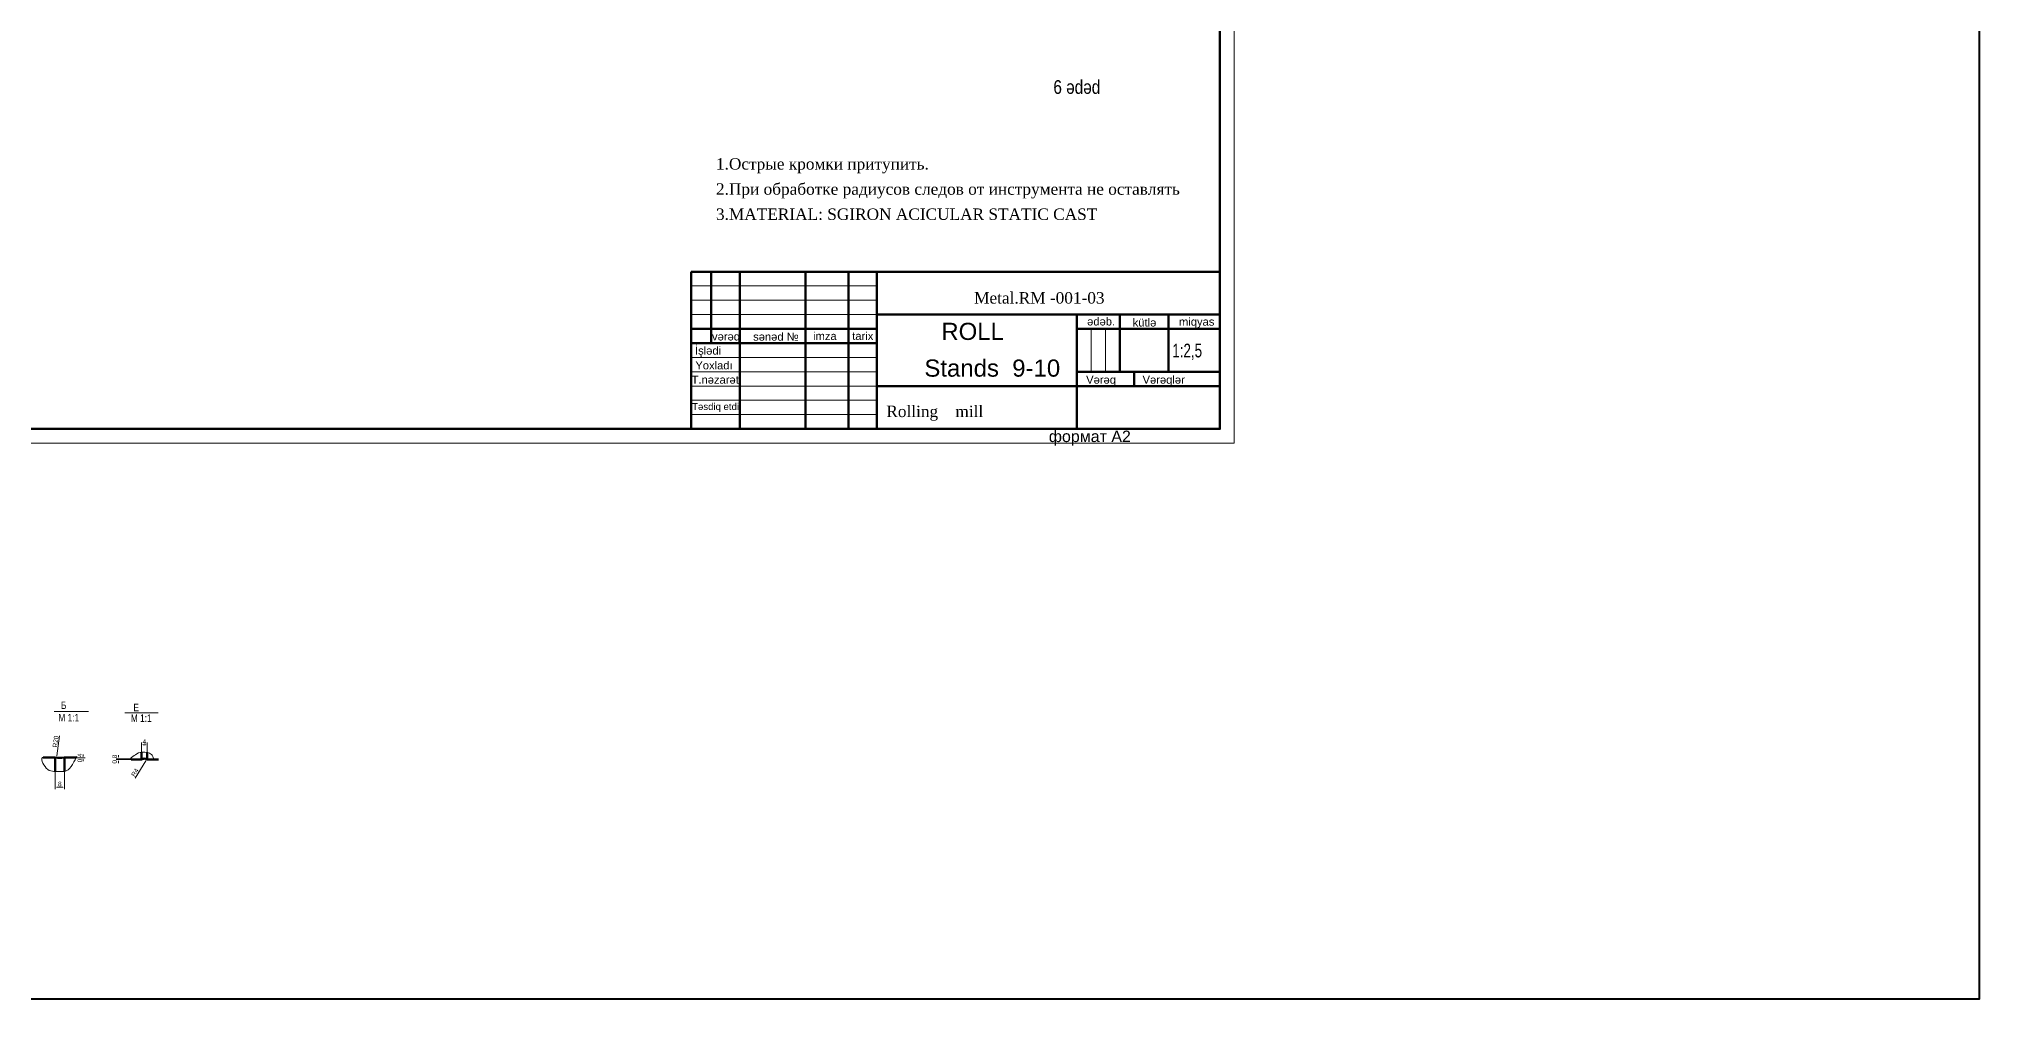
# Model space of a CAD drawing. Header units: millimetres. Extents: x -954 to 34898, y -2134 to 12006.
# Drawn here: x 11930 to 13627, y 2658 to 3498 of the extents above; entities that cross this region are included whole.
import ezdxf

# ---------------------------------------------------------------- set-up
doc = ezdxf.new("R2010")
doc.units = ezdxf.units.MM
doc.header["$LTSCALE"] = 3
for name, color, linetype, lineweight in [('Quota', 3, 'Continuous', 40), ('контурная', 7, 'Continuous', 50), ('тонкая', 7, 'Continuous', 20), ('тонкий', 7, 'Continuous', 20)]:
    doc.layers.add(name, color=color, linetype=linetype, lineweight=lineweight)
doc.styles.add('s1v2.5', font='arial.ttf', dxfattribs={"width": 0.7, "height": 2.5})
doc.styles.add('s2.5v4', font='times.ttf', dxfattribs={"height": 10})
doc.styles.add('s3v2.5', font='arial.ttf', dxfattribs={"width": 0.8, "height": 7.5})
doc.styles.add('s3v4', font='arial.ttf', dxfattribs={"width": 0.8, "height": 12})
doc.styles.add('s4v4', font='arial.ttf', dxfattribs={"height": 16})
doc.styles.get("Standard").update_dxf_attribs({"font": 'arial.ttf'})
doc.dimstyles.new('s1v4', dxfattribs={"dimtxt": 4, "dimasz": 1.5, "dimexe": 2, "dimexo": 0, "dimgap": 0.7, "dimtad": 1, "dimtxsty": 'Standard', "dimcen": 2.5, "dimadec": 0, "dimazin": 0, "dimtfac": 1, "dimtix": 1, "dimtmove": 0, "dimatfit": 3, "dimfxl": 1, "dimlwd": -1, "dimlwe": 20, "dimarcsym": 0})

# ---------------------------------------------------------------- blocks, each defined once
blk = doc.blocks.new('*D733')
at = {"layer": 'Defpoints', "color": 0, "transparency": 16777216}
for p in [(12022.2, 2864.3), (12024.3, 2867.7)]:
    blk.add_point(p, dxfattribs=at)
at = {"layer": 'тонкая', "color": 0, "transparency": 16777216}
blk.add_line((12014.2, 2851.4), (12023.5, 2866.4), dxfattribs=at)
blk.add_solid([(12023.3, 2866.6), (12023.7, 2866.3), (12024.3, 2867.7)], dxfattribs=at)
at = {"layer": 'тонкая', "color": 0, "transparency": 16777216, "insert": (12014, 2856.2), "char_height": 4, "attachment_point": 5, "rotation": 58.059}
blk.add_mtext('R4', dxfattribs=at)
blk = doc.blocks.new('*D734')
at = {"layer": 'Defpoints', "color": 0, "transparency": 16777216}
for p in [(12019.8, 2872.2), (12024.6, 2880.5), (12024.6, 2872.2)]:
    blk.add_point(p, dxfattribs=at)
at = {"layer": 'тонкая', "color": 0, "lineweight": 20, "transparency": 16777216}
for p, q in [((12019.8, 2872.2), (12019.8, 2882.5)), ((12024.6, 2872.2), (12024.6, 2882.5))]:
    blk.add_line(p, q, dxfattribs=at)
at = {"layer": 'тонкая', "color": 0, "transparency": 16777216}
blk.add_line((12021.3, 2880.5), (12023.1, 2880.5), dxfattribs=at)
for points in [[(12021.3, 2880.8), (12021.3, 2880.3), (12019.8, 2880.5)], [(12023.1, 2880.8), (12023.1, 2880.3), (12024.6, 2880.5)]]:
    blk.add_solid(points, dxfattribs=at)
at = {"layer": 'тонкая', "color": 0, "transparency": 16777216, "insert": (12022.2, 2883.2), "char_height": 4, "attachment_point": 5}
blk.add_mtext('4', dxfattribs=at)
blk = doc.blocks.new('*D735')
at = {"layer": 'Defpoints', "color": 0, "transparency": 16777216}
for p in [(11999.7, 2868.3), (12022.2, 2868.3), (12022.2, 2867.5)]:
    blk.add_point(p, dxfattribs=at)
at = {"layer": 'тонкая', "color": 0, "transparency": 16777216}
for p, q in [((11999.7, 2869.8), (11999.7, 2871.3)), ((11999.7, 2867.5), (11999.7, 2868.3)), ((11999.7, 2866), (11999.7, 2864.5))]:
    blk.add_line(p, q, dxfattribs=at)
at = {"layer": 'тонкая', "color": 0, "lineweight": 20, "transparency": 16777216}
for p, q in [((12022.2, 2868.3), (11997.7, 2868.3)), ((12022.2, 2867.5), (11997.7, 2867.5))]:
    blk.add_line(p, q, dxfattribs=at)
at = {"layer": 'тонкая', "color": 0, "transparency": 16777216}
for points in [[(11999.5, 2869.8), (12000, 2869.8), (11999.7, 2868.3)], [(11999.5, 2866), (12000, 2866), (11999.7, 2867.5)]]:
    blk.add_solid(points, dxfattribs=at)
at = {"layer": 'тонкая', "color": 0, "transparency": 16777216, "insert": (11996.6, 2867.9), "char_height": 4, "attachment_point": 5, "rotation": 90}
blk.add_mtext('0,8', dxfattribs=at)
blk = doc.blocks.new('*D736')
at = {"layer": 'Defpoints', "color": 0, "transparency": 16777216}
for p in [(11948.2, 2869), (11948.2, 2869), (11968.6, 2869)]:
    blk.add_point(p, dxfattribs=at)
at = {"layer": 'тонкая', "color": 0, "lineweight": 20, "transparency": 16777216}
blk.add_line((11948.2, 2869), (11970.6, 2869), dxfattribs=at)
blk.add_line((11948.2, 2869), (11970.6, 2869), dxfattribs=at)
at = {"layer": 'тонкая', "color": 0, "transparency": 16777216}
for p, q in [((11968.6, 2870.5), (11968.6, 2872)), ((11968.6, 2867.5), (11968.6, 2866))]:
    blk.add_line(p, q, dxfattribs=at)
for points in [[(11968.3, 2870.5), (11968.8, 2870.5), (11968.6, 2869)], [(11968.3, 2867.5), (11968.8, 2867.5), (11968.6, 2869)]]:
    blk.add_solid(points, dxfattribs=at)
at = {"layer": 'тонкая', "color": 0, "transparency": 16777216, "insert": (11965.8, 2869), "char_height": 4, "attachment_point": 5, "rotation": 90}
blk.add_mtext('0.4', dxfattribs=at)
blk = doc.blocks.new('*D737')
at = {"layer": 'Defpoints', "color": 0, "transparency": 16777216}
for p in [(11948.2, 2889), (11945.4, 2869.2)]:
    blk.add_point(p, dxfattribs=at)
at = {"layer": 'тонкая', "color": 0, "transparency": 16777216}
blk.add_line((11948.1, 2888.3), (11945.7, 2870.7), dxfattribs=at)
blk.add_solid([(11945.4, 2870.7), (11945.9, 2870.7), (11945.4, 2869.2)], dxfattribs=at)
at = {"layer": 'тонкая', "color": 0, "transparency": 16777216, "insert": (11944.6, 2883.3), "char_height": 4, "attachment_point": 5, "rotation": 82.1071}
blk.add_mtext('R20', dxfattribs=at)
blk = doc.blocks.new('*D738')
at = {"layer": 'Defpoints', "color": 0, "transparency": 16777216}
for p in [(11944.3, 2857.2), (11952.3, 2857.2), (11944.3, 2843.5)]:
    blk.add_point(p, dxfattribs=at)
at = {"layer": 'тонкая', "color": 0, "lineweight": 20, "transparency": 16777216}
for p, q in [((11944.3, 2857.2), (11944.3, 2841.5)), ((11952.3, 2857.2), (11952.3, 2841.5))]:
    blk.add_line(p, q, dxfattribs=at)
at = {"layer": 'тонкая', "color": 0, "transparency": 16777216}
blk.add_line((11950.8, 2843.5), (11945.8, 2843.5), dxfattribs=at)
for points in [[(11945.8, 2843.7), (11945.8, 2843.2), (11944.3, 2843.5)], [(11950.8, 2843.7), (11950.8, 2843.2), (11952.3, 2843.5)]]:
    blk.add_solid(points, dxfattribs=at)
at = {"layer": 'тонкая', "color": 0, "transparency": 16777216, "insert": (11948.3, 2846.2), "char_height": 4, "attachment_point": 5}
blk.add_mtext('8', dxfattribs=at)

msp = doc.modelspace()

# ---------------------------------------------------------------- linework, layer by layer
at = {"layer": 'Quota'}
msp.add_lwpolyline([(8803.18, 4630.376), (13627.232, 4630.376), (13627.232, 2657.952), (8803.18, 2657.952)], close=True, dxfattribs=at)
at = {"layer": 'контурная'}
for p, q in [((12500.553, 3294.223), (12500.553, 3156.723)), ((12500.553, 3294.223), (12963.053, 3294.223)), ((12500.553, 3294.223), (12663.053, 3294.223)), ((12963.053, 3294.223), (12500.553, 3294.223)), ((12500.553, 3294.223), (12663.053, 3294.223)), ((12963.053, 3294.223), (12500.553, 3294.223)), ((12518.053, 3294.223), (12518.053, 3231.723)), ((12543.053, 3294.223), (12543.053, 3156.723)), ((12600.553, 3294.223), (12543.053, 3294.223)), ((12600.553, 3294.223), (12543.053, 3294.223)), ((12600.553, 3294.223), (12600.553, 3156.723)), ((12963.053, 3294.223), (12963.053, 3156.723)), ((12500.553, 3244.223), (12663.053, 3244.223)), ((12663.053, 3256.723), (12963.053, 3256.723)), ((12663.053, 3244.223), (12663.053, 3231.723)), ((12663.053, 3231.723), (12500.553, 3231.723)), ((12888.053, 3206.723), (12888.053, 3200.473)), ((12888.053, 3200.473), (12888.053, 3194.223)), ((11944.3, 2857.099), (11944.3, 2869.408)), ((11952.109, 2869.408), (11962.588, 2869.408)), ((11952.3, 2869.408), (11952.3, 2857.164)), ((12019.805, 2867.517), (12019.805, 2873.714)), ((12024.605, 2867.517), (12024.605, 2873.631)), ((12010.595, 2867.517), (12019.805, 2867.517)), ((12019.805, 2867.517), (12010.595, 2867.517)), ((12022.205, 2868.317), (12022.205, 2867.517)), ((12024.605, 2867.517), (12034.743, 2867.517))]:
    msp.add_line(p, q, dxfattribs=at)
msp.add_lwpolyline([(11540.553, 4181.723), (12963.053, 4181.723), (12963.053, 3156.723), (11540.553, 3156.723), (11540.553, 4181.723)], close=True, dxfattribs=at)
for points in [[(12638.053, 3294.223), (12638.053, 3156.723)], [(12663.053, 3294.223), (12663.053, 3156.723)], [(12838.053, 3156.723), (12838.053, 3256.723)], [(12963.053, 3244.223), (12838.053, 3244.223)], [(12875.553, 3256.723), (12875.553, 3206.723)], [(12918.053, 3256.723), (12918.053, 3206.723)], [(12663.053, 3194.223), (12963.053, 3194.223)], [(12963.053, 3206.723), (12838.053, 3206.723)], [(12500.553, 3156.723), (12963.053, 3156.723)], [(11933.662, 2869.408), (11944.3, 2869.408)]]:
    msp.add_lwpolyline(points, dxfattribs=at)
for centre, radius, start, end in [((11948.196, 2889.021), 20, 258.719557, 281.280443), ((12022.205, 2864.317), 4, 53.130102, 126.869898)]:
    msp.add_arc(centre, radius, start, end, dxfattribs=at)
at = {"layer": 'тонкая'}
for p, q in [((12500.553, 3294.223), (12963.053, 3294.223)), ((12500.553, 3281.723), (12663.053, 3281.723)), ((12500.553, 3269.223), (12663.053, 3269.223)), ((12500.553, 3269.223), (12663.053, 3269.223)), ((12500.553, 3256.723), (12663.053, 3256.723)), ((12850.553, 3206.723), (12850.553, 3244.223)), ((12863.053, 3206.723), (12863.053, 3244.223)), ((12663.053, 3219.223), (12500.553, 3219.223)), ((12663.053, 3206.723), (12500.553, 3206.723)), ((12663.053, 3206.723), (12500.553, 3206.723)), ((12663.053, 3206.723), (12500.553, 3206.723)), ((12663.053, 3194.223), (12500.553, 3194.223)), ((12663.053, 3194.223), (12500.553, 3194.223)), ((12663.053, 3181.723), (12500.553, 3181.723)), ((12663.053, 3169.223), (12500.553, 3169.223)), ((11943.331, 2909.569), (11973.249, 2909.569)), ((12005.179, 2908.341), (12034.349, 2908.341))]:
    msp.add_line(p, q, dxfattribs=at)
msp.add_lwpolyline([(11490.553, 4194.223), (12975.553, 4194.223), (12975.553, 3144.223), (11490.553, 3144.223), (11490.553, 4194.223)], dxfattribs=at)
for points, start_tangent, end_tangent in [([(11933.953, 2869.408), (11936.462, 2860.045), (11947.349, 2857.128), (11956.738, 2859.644), (11962.937, 2869.408)], (-0.99789944, 0.06478195), (-0.25881905, -0.96592583)), ([(12010.595, 2867.517), (12015.555, 2872.477), (12021.171, 2873.982), (12026.724, 2873.136), (12029.534, 2870.326), (12031.19, 2867.517)], (-1, 0), (1, 0))]:
    msp.add_spline(points, degree=3, dxfattribs=dict(at, start_tangent=start_tangent, end_tangent=end_tangent))
at = {"layer": 'тонкий'}
for p, q in [((11944.3, 2869.408), (11944.3, 2857.099)), ((11952.109, 2869.408), (11952.3, 2869.408))]:
    msp.add_line(p, q, dxfattribs=at)
msp.add_lwpolyline([(11952.109, 2869.408), (11962.937, 2869.408)], dxfattribs=at)

# ---------------------------------------------------------------- texts
at = {"layer": 'контурная', "style": 's3v2.5', "width": 0.8}
for s, p in [('М 1:1', (11947.071, 2900.982)), ('Б', (11949.315, 2911.809)), ('M 1:1', (12010.415, 2900.5)), ('E', (12012.658, 2909.834))]:
    msp.add_text(s, height=6.5, dxfattribs=at).set_placement(p)
at = {"layer": 'тонкая'}
for s, style, width, p in [('6 ədəd', 's3v4', 0.8, (12817.389, 3449.761)), ('1:2,5', 's1v2.5', 0.7, (12921.383, 3219.284))]:
    msp.add_text(s, height=12, dxfattribs=dict(at, style=style, width=width)).set_placement(p)
for s, height, style, p in [('1.Острые кромки притупить.                                                                                            ', 10, 's2.5v4', (12522.253, 3383.547)), ('2.При обработке радиусов следов от инструмента не оставлять', 10, 's2.5v4', (12522.253, 3361.53)), ('3.MATERIAL: SGIRON ACICULAR STATIC CAST', 10, 's2.5v4', (12522.253, 3339.531)), ('    Metal.RM -001-03', 10, 's2.5v4', (12732.956, 3266.329)), ('ROLL', 15, 's4v4', (12719.376, 3234.54)), ('ədəb.', 7, 's4v4', (12846.919, 3247.182)), ('kütlə', 7, 's4v4', (12886.807, 3246.258)), ('miqyas', 7, 's4v4', (12927.256, 3247.027)), ('İşlədi', 7, 's4v4', (12503.915, 3221.713)), ('vərəq', 7, 's4v4', (12518.793, 3234.056)), ('sənəd №', 7, 's4v4', (12554.764, 3233.891)), ('imza     tarix', 7, 's4v4', (12607.206, 3234.475)), ('Yoxladı', 7, 's4v4', (12504.214, 3208.789)), ('Stands  9-10', 15, 's4v4', (12704.549, 3202.423)), ('T.nəzarət', 7, 's4v4', (12500.929, 3196.281)), ('Vərəq', 7, 's4v4', (12846.053, 3196.248)), ('Vərəqlər', 7, 's4v4', (12895.403, 3196.248)), ('Təsdiq etdi', 6, 's4v4', (12501.401, 3173.275)), ('Rolling    mill  ', 10, 's2.5v4', (12671.272, 3167.094)), ('формат А2', 10, 's4v4', (12813.412, 3145.229))]:
    msp.add_text(s, height=height, dxfattribs=dict(at, style=style)).set_placement(p)

# ---------------------------------------------------------------- dimensions: what is measured, and where the dimension line sits
for center, mpoint, picture, middle in [((11948.196, 2889.021), (11945.45, 2869.211), '*D737', (11947.347, 2882.898)), ((12022.205, 2864.317), (12024.321, 2867.711), '*D733', (12016.246, 2854.758))]:
    dim = msp.add_radius_dim(center=center, mpoint=mpoint, dimstyle='s1v4', dxfattribs=at)
    dim.commit()
    dim.dimension.update_dxf_attribs({"geometry": picture, "text_midpoint": middle, "dimtype": 164})
dim = msp.add_linear_dim(base=(12024.605, 2880.533), p1=(12019.805, 2872.218), p2=(12024.605, 2872.218), text='4', dimstyle='s1v4', dxfattribs=at)
dim.commit()
dim.dimension.update_dxf_attribs({"geometry": '*D734', "text_midpoint": (12022.205, 2883.233)})
dim = msp.add_linear_dim(base=(11968.58, 2869.021), p1=(11948.196, 2869.021), p2=(11948.196, 2869.021), angle=90, text='0.4', dimstyle='s1v4', dxfattribs=at)
dim.commit()
dim.dimension.update_dxf_attribs({"geometry": '*D736', "text_midpoint": (11965.837, 2869.021)})
dim = msp.add_linear_dim(base=(11999.735, 2868.317), p1=(12022.205, 2867.517), p2=(12022.205, 2868.317), angle=90, dimstyle='s1v4', dxfattribs=at)
dim.commit()
dim.dimension.update_dxf_attribs({"geometry": '*D735', "text_midpoint": (11996.631, 2867.917)})
dim = msp.add_linear_dim(base=(11944.3, 2843.497), p1=(11952.3, 2857.164), p2=(11944.3, 2857.164), dimstyle='s1v4', dxfattribs=at)
dim.commit()
dim.dimension.update_dxf_attribs({"geometry": '*D738', "text_midpoint": (11948.3, 2846.239)})

doc.saveas('drawing.dxf')
